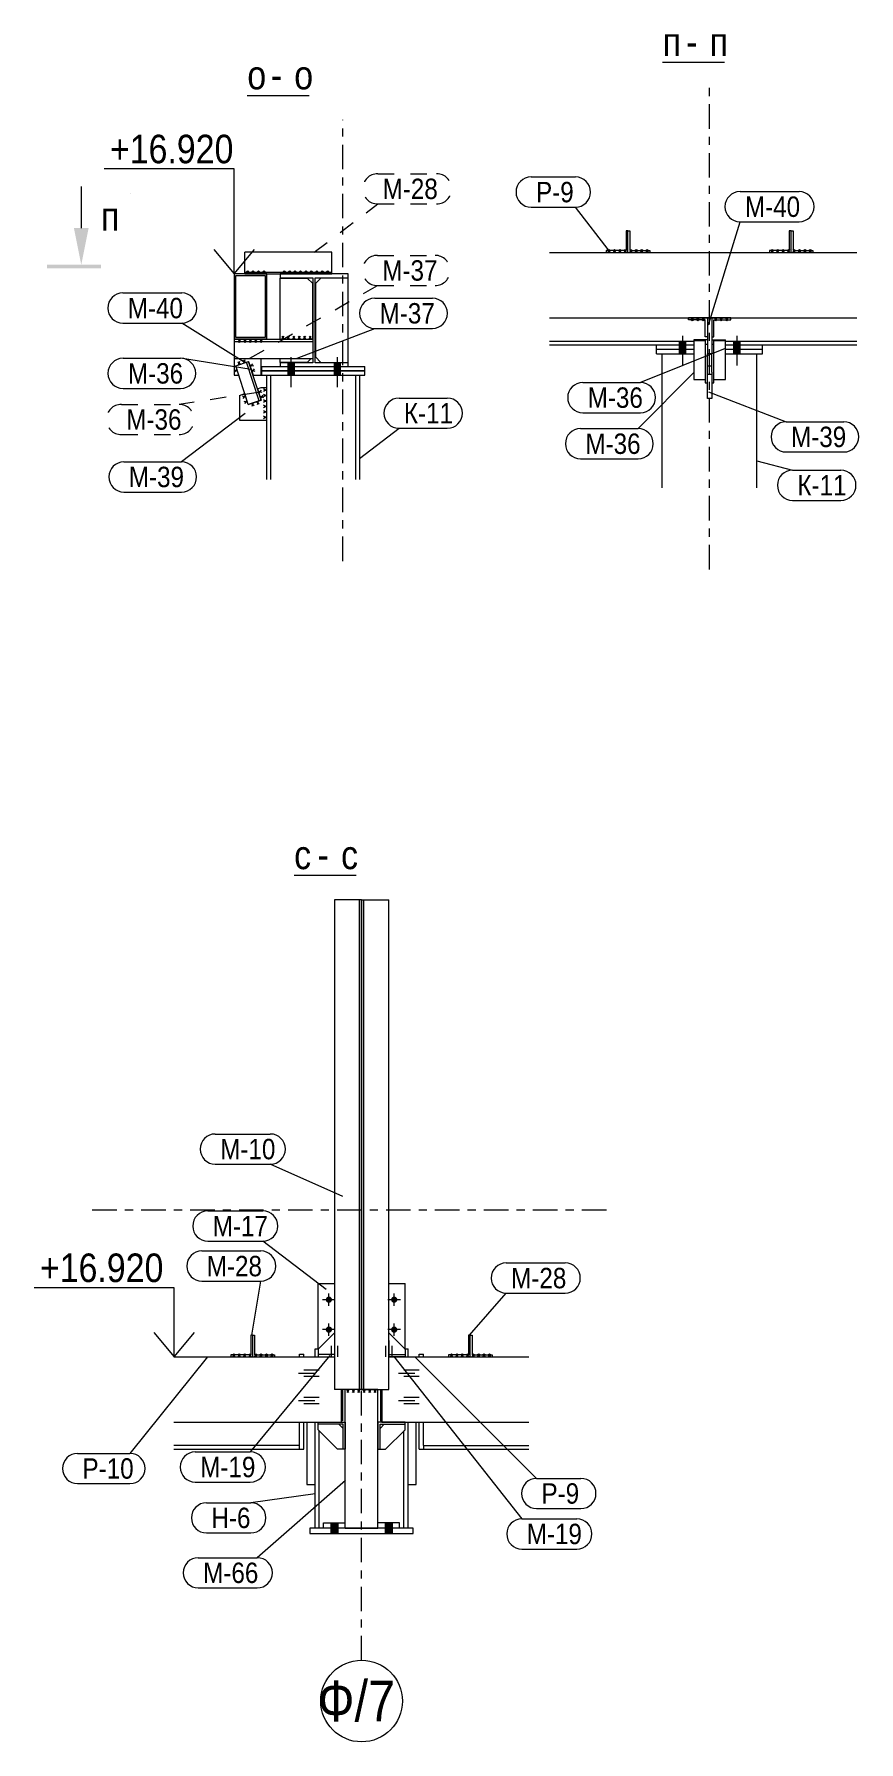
# Model space of a CAD drawing. Header units: millimetres. Extents: x -74 to 1115, y -586 to 256.
# Drawn here: x 739.9 to 840.9, y -207.6 to 1.6 of the extents above; entities that cross this region are included whole.
import ezdxf

# ---------------------------------------------------------------- set-up
doc = ezdxf.new("R2010")
doc.units = ezdxf.units.MM
for name, pattern in [('XKITLINE00', [0]), ('XKITLINE02', [4, 2, -2]), ('XKITLINE03', [6, 3, -1, 1, -1])]:
    doc.linetypes.add(name, pattern=pattern)
for name, color, linetype, lineweight in [('Bolt', 7, 'Continuous', 0), ('GraphicObject', 6, 'Continuous', 0), ('LevelText', 7, 'Continuous', 0), ('OtherObjectType', 1, 'Continuous', 0), ('Part', 2, 'Continuous', 0), ('PartMark', 3, 'Continuous', 0), ('S-GRID', 1, 'Continuous', 0), ('Section', 6, 'Continuous', 0), ('SymbolText', 4, 'Continuous', 0)]:
    doc.layers.add(name, color=color, linetype=linetype, lineweight=lineweight)
doc.styles.add('GOST type A', font='ARIAL.TTF')

msp = doc.modelspace()

# ---------------------------------------------------------------- hatches: boundary and pattern name
at = {"layer": 'Bolt'}
for points in [[(818.91, -36.44), (818.91, -35.97), (819.68, -35.97), (819.68, -36.44)], [(818.91, -36.97), (818.91, -36.44), (819.68, -36.44), (819.68, -36.97)], [(818.91, -37.51), (818.91, -36.97), (819.68, -36.97), (819.68, -37.51)], [(825.58, -36.44), (825.58, -35.97), (826.35, -35.97), (826.35, -36.44)], [(825.58, -36.97), (825.58, -36.44), (826.35, -36.44), (826.35, -36.97)], [(825.58, -37.51), (825.58, -36.97), (826.35, -36.97), (826.35, -37.51)], [(770.94, -39.08), (770.94, -38.61), (771.71, -38.61), (771.71, -39.08)], [(770.94, -39.08), (770.94, -38.61), (771.71, -38.61), (771.71, -39.08)], [(770.94, -39.61), (770.94, -39.08), (771.71, -39.08), (771.71, -39.61)], [(770.94, -39.61), (770.94, -39.08), (771.71, -39.08), (771.71, -39.61)], [(770.94, -40.14), (770.94, -39.61), (771.71, -39.61), (771.71, -40.14)], [(770.94, -40.14), (770.94, -39.61), (771.71, -39.61), (771.71, -40.14)], [(776.61, -39.08), (776.61, -38.61), (777.37, -38.61), (777.37, -39.08)], [(776.61, -39.08), (776.61, -38.61), (777.37, -38.61), (777.37, -39.08)], [(776.61, -39.61), (776.61, -39.08), (777.37, -39.08), (777.37, -39.61)], [(776.61, -39.61), (776.61, -39.08), (777.37, -39.08), (777.37, -39.61)], [(776.61, -40.14), (776.61, -39.61), (777.37, -39.61), (777.37, -40.14)], [(776.61, -40.14), (776.61, -39.61), (777.37, -39.61), (777.37, -40.14)], [(775.6, -153.39), (775.6, -153.37), (775.6, -153.35), (775.6, -153.33), (775.61, -153.31), (775.61, -153.3), (775.62, -153.28), (775.63, -153.26), (775.63, -153.24), (775.64, -153.23), (775.65, -153.21), (775.66, -153.19), (775.67, -153.18), (775.68, -153.16), (775.7, -153.15), (775.71, -153.14), (775.72, -153.12), (775.74, -153.11), (775.75, -153.1), (775.77, -153.09), (775.78, -153.08), (775.8, -153.07), (775.82, -153.06), (775.83, -153.05), (775.85, -153.05), (775.87, -153.04), (775.89, -153.03), (775.91, -153.03), (775.92, -153.03), (775.94, -153.02), (775.96, -153.02), (775.98, -153.02), (776, -153.02), (776.02, -153.02), (776.04, -153.03), (776.06, -153.03), (776.07, -153.03), (776.09, -153.04), (776.11, -153.05), (776.13, -153.05), (776.14, -153.06), (776.16, -153.07), (776.18, -153.08), (776.19, -153.09), (776.21, -153.1), (776.22, -153.11), (776.24, -153.12), (776.25, -153.14), (776.26, -153.15), (776.28, -153.16), (776.29, -153.18), (776.3, -153.19), (776.31, -153.21), (776.32, -153.23), (776.33, -153.24), (776.33, -153.26), (776.34, -153.28), (776.35, -153.3), (776.35, -153.31), (776.36, -153.33), (776.36, -153.35), (776.36, -153.37), (776.36, -153.39), (776.36, -153.41), (776.36, -153.43), (776.36, -153.44), (776.36, -153.46), (776.36, -153.48), (776.35, -153.5), (776.35, -153.52), (776.34, -153.54), (776.33, -153.55), (776.33, -153.57), (776.32, -153.59), (776.31, -153.6), (776.3, -153.62), (776.29, -153.63), (776.28, -153.65), (776.26, -153.66), (776.25, -153.68), (776.24, -153.69), (776.22, -153.7), (776.21, -153.71), (776.19, -153.73), (776.18, -153.74), (776.16, -153.74), (776.14, -153.75), (776.13, -153.76), (776.11, -153.77), (776.09, -153.77), (776.07, -153.78), (776.06, -153.78), (776.04, -153.79), (776.02, -153.79), (776, -153.79), (775.98, -153.79), (775.96, -153.79), (775.94, -153.79), (775.92, -153.79), (775.91, -153.78), (775.89, -153.78), (775.87, -153.77), (775.85, -153.77), (775.83, -153.76), (775.82, -153.75), (775.8, -153.74), (775.78, -153.74), (775.77, -153.73), (775.75, -153.71), (775.74, -153.7), (775.72, -153.69), (775.71, -153.68), (775.7, -153.66), (775.68, -153.65), (775.67, -153.63), (775.66, -153.62), (775.65, -153.6), (775.64, -153.59), (775.63, -153.57), (775.63, -153.55), (775.62, -153.54), (775.61, -153.52), (775.61, -153.5), (775.6, -153.48), (775.6, -153.46), (775.6, -153.44), (775.6, -153.43), (775.6, -153.41)], [(783.6, -153.39), (783.6, -153.37), (783.6, -153.35), (783.6, -153.33), (783.61, -153.31), (783.61, -153.3), (783.62, -153.28), (783.63, -153.26), (783.63, -153.24), (783.64, -153.23), (783.65, -153.21), (783.66, -153.19), (783.67, -153.18), (783.68, -153.16), (783.7, -153.15), (783.71, -153.14), (783.72, -153.12), (783.74, -153.11), (783.75, -153.1), (783.77, -153.09), (783.78, -153.08), (783.8, -153.07), (783.82, -153.06), (783.83, -153.05), (783.85, -153.05), (783.87, -153.04), (783.89, -153.03), (783.91, -153.03), (783.92, -153.03), (783.94, -153.02), (783.96, -153.02), (783.98, -153.02), (784, -153.02), (784.02, -153.02), (784.04, -153.03), (784.06, -153.03), (784.07, -153.03), (784.09, -153.04), (784.11, -153.05), (784.13, -153.05), (784.14, -153.06), (784.16, -153.07), (784.18, -153.08), (784.19, -153.09), (784.21, -153.1), (784.22, -153.11), (784.24, -153.12), (784.25, -153.14), (784.26, -153.15), (784.28, -153.16), (784.29, -153.18), (784.3, -153.19), (784.31, -153.21), (784.32, -153.23), (784.33, -153.24), (784.33, -153.26), (784.34, -153.28), (784.35, -153.3), (784.35, -153.31), (784.36, -153.33), (784.36, -153.35), (784.36, -153.37), (784.36, -153.39), (784.36, -153.41), (784.36, -153.43), (784.36, -153.44), (784.36, -153.46), (784.36, -153.48), (784.35, -153.5), (784.35, -153.52), (784.34, -153.54), (784.33, -153.55), (784.33, -153.57), (784.32, -153.59), (784.31, -153.6), (784.3, -153.62), (784.29, -153.63), (784.28, -153.65), (784.26, -153.66), (784.25, -153.68), (784.24, -153.69), (784.22, -153.7), (784.21, -153.71), (784.19, -153.73), (784.18, -153.74), (784.16, -153.74), (784.14, -153.75), (784.13, -153.76), (784.11, -153.77), (784.09, -153.77), (784.07, -153.78), (784.06, -153.78), (784.04, -153.79), (784.02, -153.79), (784, -153.79), (783.98, -153.79), (783.96, -153.79), (783.94, -153.79), (783.92, -153.79), (783.91, -153.78), (783.89, -153.78), (783.87, -153.77), (783.85, -153.77), (783.83, -153.76), (783.82, -153.75), (783.8, -153.74), (783.78, -153.74), (783.77, -153.73), (783.75, -153.71), (783.74, -153.7), (783.72, -153.69), (783.71, -153.68), (783.7, -153.66), (783.68, -153.65), (783.67, -153.63), (783.66, -153.62), (783.65, -153.6), (783.64, -153.59), (783.63, -153.57), (783.63, -153.55), (783.62, -153.54), (783.61, -153.52), (783.61, -153.5), (783.6, -153.48), (783.6, -153.46), (783.6, -153.44), (783.6, -153.43), (783.6, -153.41)], [(775.6, -157.05), (775.6, -157.04), (775.6, -157.02), (775.6, -157), (775.61, -156.98), (775.61, -156.96), (775.62, -156.94), (775.63, -156.93), (775.63, -156.91), (775.64, -156.89), (775.65, -156.88), (775.66, -156.86), (775.67, -156.84), (775.68, -156.83), (775.7, -156.82), (775.71, -156.8), (775.72, -156.79), (775.74, -156.78), (775.75, -156.77), (775.77, -156.75), (775.78, -156.74), (775.8, -156.73), (775.82, -156.73), (775.83, -156.72), (775.85, -156.71), (775.87, -156.71), (775.89, -156.7), (775.91, -156.7), (775.92, -156.69), (775.94, -156.69), (775.96, -156.69), (775.98, -156.69), (776, -156.69), (776.02, -156.69), (776.04, -156.69), (776.06, -156.7), (776.07, -156.7), (776.09, -156.71), (776.11, -156.71), (776.13, -156.72), (776.14, -156.73), (776.16, -156.73), (776.18, -156.74), (776.19, -156.75), (776.21, -156.77), (776.22, -156.78), (776.24, -156.79), (776.25, -156.8), (776.26, -156.82), (776.28, -156.83), (776.29, -156.84), (776.3, -156.86), (776.31, -156.88), (776.32, -156.89), (776.33, -156.91), (776.33, -156.93), (776.34, -156.94), (776.35, -156.96), (776.35, -156.98), (776.36, -157), (776.36, -157.02), (776.36, -157.04), (776.36, -157.05), (776.36, -157.07), (776.36, -157.09), (776.36, -157.11), (776.36, -157.13), (776.36, -157.15), (776.35, -157.17), (776.35, -157.18), (776.34, -157.2), (776.33, -157.22), (776.33, -157.24), (776.32, -157.25), (776.31, -157.27), (776.3, -157.29), (776.29, -157.3), (776.28, -157.32), (776.26, -157.33), (776.25, -157.34), (776.24, -157.36), (776.22, -157.37), (776.21, -157.38), (776.19, -157.39), (776.18, -157.4), (776.16, -157.41), (776.14, -157.42), (776.13, -157.43), (776.11, -157.43), (776.09, -157.44), (776.07, -157.44), (776.06, -157.45), (776.04, -157.45), (776.02, -157.45), (776, -157.46), (775.98, -157.46), (775.96, -157.46), (775.94, -157.45), (775.92, -157.45), (775.91, -157.45), (775.89, -157.44), (775.87, -157.44), (775.85, -157.43), (775.83, -157.43), (775.82, -157.42), (775.8, -157.41), (775.78, -157.4), (775.77, -157.39), (775.75, -157.38), (775.74, -157.37), (775.72, -157.36), (775.71, -157.34), (775.7, -157.33), (775.68, -157.32), (775.67, -157.3), (775.66, -157.29), (775.65, -157.27), (775.64, -157.25), (775.63, -157.24), (775.63, -157.22), (775.62, -157.2), (775.61, -157.18), (775.61, -157.17), (775.6, -157.15), (775.6, -157.13), (775.6, -157.11), (775.6, -157.09), (775.6, -157.07)], [(783.6, -157.05), (783.6, -157.04), (783.6, -157.02), (783.6, -157), (783.61, -156.98), (783.61, -156.96), (783.62, -156.94), (783.63, -156.93), (783.63, -156.91), (783.64, -156.89), (783.65, -156.88), (783.66, -156.86), (783.67, -156.84), (783.68, -156.83), (783.7, -156.82), (783.71, -156.8), (783.72, -156.79), (783.74, -156.78), (783.75, -156.77), (783.77, -156.75), (783.78, -156.74), (783.8, -156.73), (783.82, -156.73), (783.83, -156.72), (783.85, -156.71), (783.87, -156.71), (783.89, -156.7), (783.91, -156.7), (783.92, -156.69), (783.94, -156.69), (783.96, -156.69), (783.98, -156.69), (784, -156.69), (784.02, -156.69), (784.04, -156.69), (784.06, -156.7), (784.07, -156.7), (784.09, -156.71), (784.11, -156.71), (784.13, -156.72), (784.14, -156.73), (784.16, -156.73), (784.18, -156.74), (784.19, -156.75), (784.21, -156.77), (784.22, -156.78), (784.24, -156.79), (784.25, -156.8), (784.26, -156.82), (784.28, -156.83), (784.29, -156.84), (784.3, -156.86), (784.31, -156.88), (784.32, -156.89), (784.33, -156.91), (784.33, -156.93), (784.34, -156.94), (784.35, -156.96), (784.35, -156.98), (784.36, -157), (784.36, -157.02), (784.36, -157.04), (784.36, -157.05), (784.36, -157.07), (784.36, -157.09), (784.36, -157.11), (784.36, -157.13), (784.36, -157.15), (784.35, -157.17), (784.35, -157.18), (784.34, -157.2), (784.33, -157.22), (784.33, -157.24), (784.32, -157.25), (784.31, -157.27), (784.3, -157.29), (784.29, -157.3), (784.28, -157.32), (784.26, -157.33), (784.25, -157.34), (784.24, -157.36), (784.22, -157.37), (784.21, -157.38), (784.19, -157.39), (784.18, -157.4), (784.16, -157.41), (784.14, -157.42), (784.13, -157.43), (784.11, -157.43), (784.09, -157.44), (784.07, -157.44), (784.06, -157.45), (784.04, -157.45), (784.02, -157.45), (784, -157.46), (783.98, -157.46), (783.96, -157.46), (783.94, -157.45), (783.92, -157.45), (783.91, -157.45), (783.89, -157.44), (783.87, -157.44), (783.85, -157.43), (783.83, -157.43), (783.82, -157.42), (783.8, -157.41), (783.78, -157.4), (783.77, -157.39), (783.75, -157.38), (783.74, -157.37), (783.72, -157.36), (783.71, -157.34), (783.7, -157.33), (783.68, -157.32), (783.67, -157.3), (783.66, -157.29), (783.65, -157.27), (783.64, -157.25), (783.63, -157.24), (783.63, -157.22), (783.62, -157.2), (783.61, -157.18), (783.61, -157.17), (783.6, -157.15), (783.6, -157.13), (783.6, -157.11), (783.6, -157.09), (783.6, -157.07)], [(777.08, -180.74), (777.08, -181.41), (776.21, -181.41), (776.21, -180.74)], [(777.08, -180.74), (777.08, -181.41), (776.21, -181.41), (776.21, -180.74)], [(777.08, -181.41), (777.08, -182.07), (776.21, -182.07), (776.21, -181.41)], [(777.08, -181.41), (777.08, -182.07), (776.21, -182.07), (776.21, -181.41)], [(783.75, -180.74), (783.75, -181.41), (782.88, -181.41), (782.88, -180.74)], [(783.75, -180.74), (783.75, -181.41), (782.88, -181.41), (782.88, -180.74)], [(783.75, -181.41), (783.75, -182.07), (782.88, -182.07), (782.88, -181.41)], [(783.75, -181.41), (783.75, -182.07), (782.88, -182.07), (782.88, -181.41)]]:
    msp.add_hatch(color=256, dxfattribs=at).paths.add_polyline_path(points, flags=17)
at = {"layer": 'Section'}
for points in [[(745.63, -26.62), (744.73, -22.12), (746.53, -22.12)], [(748.03, -27.04), (741.43, -27.04), (741.43, -26.62), (748.03, -26.62)]]:
    msp.add_hatch(color=256, dxfattribs=at).paths.add_polyline_path(points, flags=17)

# ---------------------------------------------------------------- linework, layer by layer
at = {"layer": 'Bolt', "linetype": 'XKITLINE00', "lineweight": 0}
for p, q in [((819.3, -35.31), (819.3, -38.97)), ((825.96, -35.31), (825.96, -38.97)), ((818.91, -35.97), (818.91, -36.44)), ((818.91, -36.44), (818.91, -36.97)), ((818.91, -36.97), (818.91, -37.51)), ((819.68, -35.97), (819.68, -36.44)), ((819.68, -36.44), (819.68, -36.97)), ((819.68, -36.97), (819.68, -37.51)), ((825.58, -35.97), (825.58, -36.44)), ((825.58, -36.44), (825.58, -36.97)), ((825.58, -36.97), (825.58, -37.51)), ((826.35, -35.97), (826.35, -36.44)), ((826.35, -36.44), (826.35, -36.97)), ((826.35, -36.97), (826.35, -37.51)), ((770.94, -38.61), (770.94, -39.08)), ((770.94, -38.61), (770.94, -39.08)), ((770.94, -39.08), (770.94, -39.61)), ((770.94, -39.08), (770.94, -39.61)), ((770.94, -39.61), (770.94, -40.14)), ((770.94, -39.61), (770.94, -40.14)), ((771.32, -37.94), (771.32, -41.61)), ((771.32, -37.94), (771.32, -41.61)), ((771.71, -38.61), (771.71, -39.08)), ((771.71, -38.61), (771.71, -39.08)), ((771.71, -39.08), (771.71, -39.61)), ((771.71, -39.08), (771.71, -39.61)), ((771.71, -39.61), (771.71, -40.14)), ((771.71, -39.61), (771.71, -40.14)), ((776.61, -38.61), (776.61, -39.08)), ((776.61, -38.61), (776.61, -39.08)), ((776.61, -39.08), (776.61, -39.61)), ((776.61, -39.08), (776.61, -39.61)), ((776.61, -39.61), (776.61, -40.14)), ((776.61, -39.61), (776.61, -40.14)), ((776.99, -37.94), (776.99, -41.61)), ((776.99, -37.94), (776.99, -41.61)), ((777.37, -38.61), (777.37, -39.08)), ((777.37, -38.61), (777.37, -39.08)), ((777.37, -39.08), (777.37, -39.61)), ((777.37, -39.08), (777.37, -39.61)), ((777.37, -39.61), (777.37, -40.14)), ((777.37, -39.61), (777.37, -40.14)), ((775.98, -154.17), (775.98, -152.64)), ((783.98, -154.17), (783.98, -152.64)), ((776.75, -153.41), (775.21, -153.41)), ((784.75, -153.41), (783.21, -153.41)), ((775.98, -157.84), (775.98, -156.31)), ((783.98, -157.84), (783.98, -156.31)), ((776.75, -157.07), (775.21, -157.07)), ((784.75, -157.07), (783.21, -157.07)), ((776.21, -180.74), (776.21, -181.41)), ((776.21, -180.74), (776.21, -181.41)), ((776.21, -181.41), (776.21, -182.07)), ((776.21, -181.41), (776.21, -182.07)), ((776.65, -180.74), (776.65, -182.07)), ((776.65, -180.74), (776.65, -182.07)), ((777.08, -180.74), (777.08, -181.41)), ((777.08, -180.74), (777.08, -181.41)), ((777.08, -181.41), (777.08, -182.07)), ((777.08, -181.41), (777.08, -182.07)), ((782.88, -180.74), (782.88, -181.41)), ((782.88, -180.74), (782.88, -181.41)), ((782.88, -181.41), (782.88, -182.07)), ((782.88, -181.41), (782.88, -182.07)), ((783.31, -180.74), (783.31, -182.07)), ((783.31, -180.74), (783.31, -182.07)), ((783.75, -180.74), (783.75, -181.41)), ((783.75, -180.74), (783.75, -181.41)), ((783.75, -181.41), (783.75, -182.07)), ((783.75, -181.41), (783.75, -182.07))]:
    msp.add_line(p, q, dxfattribs=at)
at = {"layer": 'Bolt', "linetype": 'XKITLINE02', "lineweight": 0}
for p, q in [((819.3, -35.31), (819.3, -38.97)), ((825.96, -35.31), (825.96, -38.97)), ((818.91, -35.97), (818.91, -36.44)), ((818.91, -36.44), (818.91, -36.97)), ((818.91, -36.97), (818.91, -37.51)), ((819.68, -35.97), (819.68, -36.44)), ((819.68, -36.44), (819.68, -36.97)), ((819.68, -36.97), (819.68, -37.51)), ((825.58, -35.97), (825.58, -36.44)), ((825.58, -36.44), (825.58, -36.97)), ((825.58, -36.97), (825.58, -37.51)), ((826.35, -35.97), (826.35, -36.44)), ((826.35, -36.44), (826.35, -36.97)), ((826.35, -36.97), (826.35, -37.51)), ((776.65, -158.41), (776.65, -161.57)), ((783.31, -158.41), (783.31, -161.57)), ((776.26, -159.07), (776.26, -159.41)), ((776.26, -159.41), (776.26, -160.41)), ((776.26, -159.41), (776.26, -160.41)), ((776.26, -159.41), (776.26, -160.41)), ((776.65, -159.41), (776.65, -160.41)), ((776.65, -159.41), (776.65, -160.41)), ((777.03, -159.07), (777.03, -159.41)), ((777.03, -159.41), (777.03, -160.41)), ((777.03, -159.41), (777.03, -160.41)), ((777.03, -159.41), (777.03, -160.41)), ((782.93, -159.07), (782.93, -159.41)), ((782.93, -159.41), (782.93, -160.41)), ((782.93, -159.41), (782.93, -160.41)), ((782.93, -159.41), (782.93, -160.41)), ((783.31, -159.41), (783.31, -160.41)), ((783.31, -159.41), (783.31, -160.41)), ((783.7, -159.07), (783.7, -159.41)), ((783.7, -159.41), (783.7, -160.41)), ((783.7, -159.41), (783.7, -160.41)), ((783.7, -159.41), (783.7, -160.41)), ((772.25, -162.41), (776.25, -162.41)), ((772.25, -162.41), (776.25, -162.41)), ((772.91, -162.02), (773.91, -162.02)), ((772.91, -162.02), (773.91, -162.02)), ((772.91, -162.79), (773.91, -162.79)), ((772.91, -162.79), (773.91, -162.79)), ((773.91, -162.02), (774.25, -162.02)), ((773.91, -162.02), (774.25, -162.02)), ((773.91, -162.79), (774.25, -162.79)), ((773.91, -162.79), (774.25, -162.79)), ((774.28, -162.02), (774.78, -162.02)), ((774.28, -162.02), (774.78, -162.02)), ((774.28, -162.79), (774.78, -162.79)), ((774.28, -162.79), (774.78, -162.79)), ((784.51, -162.41), (788.51, -162.41)), ((784.51, -162.41), (788.51, -162.41)), ((785.18, -162.02), (785.68, -162.02)), ((785.18, -162.02), (785.68, -162.02)), ((785.18, -162.79), (785.68, -162.79)), ((785.18, -162.79), (785.68, -162.79)), ((785.71, -162.02), (786.05, -162.02)), ((785.71, -162.02), (786.05, -162.02)), ((785.71, -162.79), (786.05, -162.79)), ((785.71, -162.79), (786.05, -162.79)), ((786.05, -162.02), (787.05, -162.02)), ((786.05, -162.02), (787.05, -162.02)), ((786.05, -162.79), (787.05, -162.79)), ((786.05, -162.79), (787.05, -162.79)), ((772.25, -165.74), (776.25, -165.74)), ((772.25, -165.74), (776.25, -165.74)), ((772.91, -165.36), (773.91, -165.36)), ((772.91, -165.36), (773.91, -165.36)), ((772.91, -166.12), (773.91, -166.12)), ((772.91, -166.12), (773.91, -166.12)), ((773.91, -165.36), (774.25, -165.36)), ((773.91, -165.36), (774.25, -165.36)), ((773.91, -166.12), (774.25, -166.12)), ((773.91, -166.12), (774.25, -166.12)), ((774.28, -165.36), (774.78, -165.36)), ((774.28, -165.36), (774.78, -165.36)), ((774.28, -166.12), (774.78, -166.12)), ((774.28, -166.12), (774.78, -166.12)), ((784.51, -165.74), (788.51, -165.74)), ((784.51, -165.74), (788.51, -165.74)), ((785.18, -165.36), (785.68, -165.36)), ((785.18, -165.36), (785.68, -165.36)), ((785.18, -166.12), (785.68, -166.12)), ((785.18, -166.12), (785.68, -166.12)), ((785.71, -165.36), (786.05, -165.36)), ((785.71, -165.36), (786.05, -165.36)), ((785.71, -166.12), (786.05, -166.12)), ((785.71, -166.12), (786.05, -166.12)), ((786.05, -165.36), (787.05, -165.36)), ((786.05, -165.36), (787.05, -165.36)), ((786.05, -166.12), (787.05, -166.12)), ((786.05, -166.12), (787.05, -166.12))]:
    msp.add_line(p, q, dxfattribs=at)
at = {"layer": 'GraphicObject', "linetype": 'XKITLINE00', "lineweight": 0}
for p, q in [((809.96, -25.11), (815.3, -25.11)), ((829.96, -25.11), (835.3, -25.11)), ((765.66, -27.74), (768.36, -27.74)), ((769.99, -27.74), (776.32, -27.74)), ((822.36, -33.11), (820.03, -33.11)), ((825.23, -33.11), (822.9, -33.11)), ((768.36, -35.74), (764.36, -35.74)), ((769.99, -35.74), (774.01, -35.74)), ((764.56, -38.98), (766.14, -38.46)), ((764.94, -40.14), (764.56, -38.98)), ((766.14, -38.46), (766.69, -40.14)), ((767.23, -41.81), (767.69, -43.22)), ((768.36, -45.64), (768.36, -41.64)), ((766.1, -43.73), (765.67, -42.4)), ((767.69, -43.22), (766.1, -43.73)), ((763.98, -160.41), (769.31, -160.41)), ((790.65, -160.41), (795.98, -160.41)), ((781.98, -164.41), (777.98, -164.41))]:
    msp.add_line(p, q, dxfattribs=at)
at = {"layer": 'LevelText', "linetype": 'XKITLINE00', "lineweight": 0}
for p, q in [((761.69, -14.88), (748.44, -14.88)), ((764.36, -14.88), (761.69, -14.88)), ((764.36, -27.74), (764.36, -14.88)), ((761.86, -24.74), (764.36, -27.74)), ((764.36, -27.74), (766.86, -24.74)), ((753.11, -151.95), (739.86, -151.95)), ((757.02, -151.95), (753.11, -151.95)), ((757.02, -160.41), (757.02, -151.95)), ((754.52, -157.41), (757.02, -160.41)), ((757.02, -160.41), (759.52, -157.41))]:
    msp.add_line(p, q, dxfattribs=at)
at = {"layer": 'OtherObjectType', "linetype": 'XKITLINE00', "lineweight": 0}
for p, q in [((816.88, -1.8), (824.46, -1.8)), ((765.98, -5.87), (773.56, -5.87)), ((771.72, -101.41), (779.3, -101.41))]:
    msp.add_line(p, q, dxfattribs=at)
at = {"layer": 'Part', "linetype": 'XKITLINE00', "lineweight": 0}
for p, q in [((812.63, -22.44), (812.4, -22.44)), ((812.4, -22.44), (812.4, -24.87)), ((812.63, -25.11), (812.63, -22.44)), ((812.63, -22.44), (812.86, -22.44)), ((812.63, -25.11), (812.63, -22.44)), ((812.86, -22.44), (812.86, -24.87)), ((832.63, -22.44), (832.4, -22.44)), ((832.4, -22.44), (832.4, -24.87)), ((832.63, -25.11), (832.63, -22.44)), ((832.63, -22.44), (832.86, -22.44)), ((832.63, -25.11), (832.63, -22.44)), ((832.86, -22.44), (832.86, -24.87)), ((776.32, -25.08), (765.66, -25.08)), ((765.66, -27.74), (765.66, -25.08)), ((776.32, -27.74), (776.32, -25.08)), ((803.02, -25.11), (840.69, -25.11)), ((812.4, -24.87), (809.96, -24.87)), ((809.96, -24.87), (809.96, -25.11)), ((812.86, -24.87), (815.3, -24.87)), ((815.3, -24.87), (815.3, -25.11)), ((832.4, -24.87), (829.96, -24.87)), ((829.96, -24.87), (829.96, -25.11)), ((832.86, -24.87), (835.3, -24.87)), ((835.3, -24.87), (835.3, -25.11)), ((768.36, -27.74), (764.36, -27.74)), ((764.36, -27.74), (764.36, -35.74)), ((764.56, -27.94), (768.16, -27.94)), ((764.56, -35.54), (764.56, -27.94)), ((765.66, -27.51), (776.32, -27.51)), ((768.16, -27.94), (768.16, -35.54)), ((768.36, -35.74), (768.36, -27.74)), ((768.36, -27.74), (769.99, -27.74)), ((778.32, -27.74), (769.99, -27.74)), ((769.99, -27.74), (769.99, -28.21)), ((769.99, -28.21), (774.01, -28.21)), ((769.99, -35.74), (769.99, -28.24)), ((769.99, -28.24), (773.32, -28.24)), ((773.32, -28.24), (773.99, -28.91)), ((773.99, -35.74), (773.99, -28.91)), ((774.01, -28.21), (774.01, -38.61)), ((774.31, -38.61), (774.31, -28.21)), ((774.31, -28.21), (778.32, -28.21)), ((774.99, -28.24), (774.32, -28.91)), ((774.32, -28.91), (774.32, -37.91)), ((778.32, -28.24), (774.99, -28.24)), ((778.32, -28.21), (778.32, -27.74)), ((778.32, -38.58), (778.32, -28.24)), ((803.02, -33.11), (840.69, -33.11)), ((820.03, -33.37), (820.03, -33.11)), ((820.03, -33.11), (822.36, -33.11)), ((822.1, -33.37), (820.03, -33.37)), ((822.1, -35.44), (822.1, -33.37)), ((822.9, -33.11), (822.36, -33.11)), ((822.36, -33.11), (822.36, -37.51)), ((822.36, -33.11), (822.36, -35.44)), ((822.9, -33.11), (822.9, -35.44)), ((825.23, -33.11), (822.9, -33.11)), ((822.9, -33.11), (822.9, -37.51)), ((823.16, -35.44), (823.16, -33.37)), ((823.16, -33.37), (825.23, -33.37)), ((825.23, -33.37), (825.23, -33.11)), ((768.16, -35.54), (764.56, -35.54)), ((822.36, -35.44), (822.1, -35.44)), ((822.9, -35.44), (823.16, -35.44)), ((764.36, -35.74), (768.36, -35.74)), ((764.36, -35.74), (764.36, -38.08)), ((764.36, -36.01), (774.01, -36.01)), ((768.36, -35.74), (774.01, -35.74)), ((803.02, -35.97), (820.7, -35.97)), ((803.02, -36.44), (816.13, -36.44)), ((816.13, -36.97), (816.13, -36.44)), ((816.13, -36.44), (820.7, -36.44)), ((816.13, -36.97), (820.7, -36.97)), ((816.13, -37.51), (816.13, -36.97)), ((816.13, -36.97), (820.7, -36.97)), ((816.13, -37.51), (820.7, -37.51)), ((816.83, -53.94), (816.83, -37.51)), ((822.36, -35.82), (820.7, -35.82)), ((820.7, -35.82), (820.7, -40.66)), ((820.7, -35.91), (822.1, -35.91)), ((822.1, -35.91), (822.1, -41.09)), ((822.1, -36.34), (822.36, -36.34)), ((822.36, -39.76), (822.36, -37.51)), ((822.9, -37.51), (822.36, -37.51)), ((822.9, -35.82), (824.56, -35.82)), ((822.9, -36.34), (823.16, -36.34)), ((822.9, -39.76), (822.9, -37.51)), ((823.16, -41.09), (823.16, -35.91)), ((823.16, -35.91), (824.56, -35.91)), ((824.56, -40.66), (824.56, -35.82)), ((824.56, -35.97), (840.69, -35.97)), ((824.56, -36.44), (829.13, -36.44)), ((824.56, -36.97), (829.13, -36.97)), ((824.56, -36.97), (829.13, -36.97)), ((824.56, -37.51), (829.13, -37.51)), ((828.43, -53.94), (828.43, -37.51)), ((829.13, -36.44), (840.69, -36.44)), ((829.13, -36.97), (829.13, -36.44)), ((829.13, -37.51), (829.13, -36.97)), ((764.36, -38.08), (774.01, -38.08)), ((764.36, -38.08), (764.36, -40.14)), ((764.56, -38.98), (766.14, -38.46)), ((766.1, -43.73), (764.56, -38.98)), ((767.44, -43.3), (765.89, -38.54)), ((767.69, -43.22), (766.14, -38.46)), ((767.69, -40.14), (767.69, -38.08)), ((767.72, -39.08), (767.72, -39.61)), ((767.72, -39.08), (769.99, -39.08)), ((767.72, -39.61), (780.39, -39.61)), ((767.72, -39.61), (767.72, -40.14)), ((780.39, -39.61), (767.72, -39.61)), ((769.99, -38.58), (769.99, -38.08)), ((773.32, -38.58), (769.99, -38.58)), ((774.01, -38.61), (769.99, -38.61)), ((769.99, -38.61), (769.99, -39.08)), ((769.99, -39.08), (778.32, -39.08)), ((773.82, -38.08), (773.32, -38.58)), ((778.32, -38.61), (774.31, -38.61)), ((774.32, -37.91), (774.99, -38.58)), ((774.99, -38.58), (778.32, -38.58)), ((778.32, -39.08), (778.32, -38.61)), ((778.32, -39.08), (780.39, -39.08)), ((780.39, -39.61), (780.39, -39.08)), ((780.39, -40.14), (780.39, -39.61)), ((822.36, -39.01), (822.9, -39.01)), ((764.36, -40.14), (764.94, -40.14)), ((766.69, -40.14), (767.69, -40.14)), ((767.23, -41.81), (767.69, -41.64)), ((767.69, -41.64), (768.36, -41.64)), ((767.72, -40.14), (780.39, -40.14)), ((768.36, -52.91), (768.36, -40.14)), ((768.86, -52.91), (768.86, -40.14)), ((779.26, -52.91), (779.26, -40.14)), ((779.76, -52.91), (779.76, -40.14)), ((820.7, -40.66), (822.1, -40.66)), ((822.1, -41.09), (822.36, -41.09)), ((822.36, -43.01), (822.36, -39.76)), ((822.36, -40.01), (822.9, -40.01)), ((822.9, -39.76), (822.9, -43.01)), ((822.9, -41.09), (823.16, -41.09)), ((823.16, -40.66), (824.56, -40.66)), ((765.02, -42.64), (765.67, -42.4)), ((765.02, -42.64), (765.02, -45.64)), ((766.1, -43.73), (767.69, -43.22)), ((822.9, -43.01), (822.36, -43.01)), ((765.02, -45.64), (768.36, -45.64)), ((779.98, -104.41), (776.65, -104.41)), ((776.65, -104.41), (776.65, -164.41)), ((779.71, -164.41), (779.71, -104.41)), ((779.98, -164.41), (779.98, -104.41)), ((779.98, -104.41), (783.31, -104.41)), ((779.98, -104.41), (779.98, -164.41)), ((780.25, -164.41), (780.25, -104.41)), ((783.31, -164.41), (783.31, -104.41)), ((774.65, -159.41), (774.65, -151.41)), ((774.65, -151.41), (776.65, -151.41)), ((783.31, -151.41), (785.31, -151.41)), ((785.31, -159.41), (785.31, -151.41)), ((766.65, -157.74), (766.41, -157.74)), ((766.41, -157.74), (766.41, -160.17)), ((766.65, -160.41), (766.65, -157.74)), ((766.65, -157.74), (766.88, -157.74)), ((766.65, -160.41), (766.65, -157.74)), ((766.88, -157.74), (766.88, -160.17)), ((776.65, -157.47), (774.65, -159.47)), ((783.31, -157.47), (785.31, -159.47)), ((793.31, -157.74), (793.08, -157.74)), ((793.08, -157.74), (793.08, -160.17)), ((793.31, -160.41), (793.31, -157.74)), ((793.31, -157.74), (793.55, -157.74)), ((793.31, -160.41), (793.31, -157.74)), ((793.55, -157.74), (793.55, -160.17)), ((756.98, -160.41), (776.65, -160.41)), ((766.41, -160.17), (763.98, -160.17)), ((763.98, -160.17), (763.98, -160.41)), ((766.88, -160.17), (769.31, -160.17)), ((769.31, -160.17), (769.31, -160.41)), ((772.38, -160.07), (772.91, -160.07)), ((772.38, -160.41), (772.38, -160.07)), ((772.91, -160.41), (772.91, -160.07)), ((774.28, -159.41), (774.71, -159.41)), ((774.28, -160.41), (774.28, -159.41)), ((774.65, -159.47), (774.65, -160.14)), ((776.65, -160.14), (774.65, -160.14)), ((774.65, -160.14), (774.65, -160.41)), ((774.65, -160.41), (776.65, -160.41)), ((783.31, -160.14), (785.31, -160.14)), ((783.31, -160.41), (800.46, -160.41)), ((785.31, -160.41), (783.31, -160.41)), ((785.25, -159.41), (785.68, -159.41)), ((785.31, -159.47), (785.31, -160.14)), ((785.31, -160.14), (785.31, -160.41)), ((785.68, -160.41), (785.68, -159.41)), ((787.05, -160.41), (787.05, -160.07)), ((787.05, -160.07), (787.58, -160.07)), ((787.58, -160.41), (787.58, -160.07)), ((793.08, -160.17), (790.65, -160.17)), ((790.65, -160.17), (790.65, -160.41)), ((793.55, -160.17), (795.98, -160.17)), ((795.98, -160.17), (795.98, -160.41)), ((779.98, -164.41), (776.65, -164.41)), ((777.51, -168.41), (777.51, -164.41)), ((777.65, -164.41), (777.65, -168.24)), ((777.98, -181.41), (777.98, -164.41)), ((779.98, -164.41), (783.31, -164.41)), ((781.98, -181.41), (781.98, -164.41)), ((782.31, -164.41), (782.31, -168.24)), ((782.45, -164.41), (782.45, -168.41)), ((756.98, -168.41), (777.51, -168.41)), ((772.38, -171.27), (772.38, -168.41)), ((772.91, -171.74), (772.91, -168.41)), ((773.28, -168.41), (773.28, -176.07)), ((774.28, -181.41), (774.28, -168.41)), ((774.65, -168.67), (774.65, -168.41)), ((774.65, -168.41), (777.98, -168.41)), ((774.65, -169.34), (774.65, -168.67)), ((777.71, -168.67), (774.65, -168.67)), ((777.05, -171.74), (774.65, -169.34)), ((777.71, -169.17), (777.21, -168.67)), ((777.65, -168.24), (777.51, -168.24)), ((777.71, -171.74), (777.71, -168.67)), ((777.98, -168.41), (777.98, -171.74)), ((781.98, -168.41), (781.98, -171.74)), ((785.31, -168.41), (781.98, -168.41)), ((782.25, -169.17), (782.75, -168.67)), ((782.25, -171.74), (782.25, -168.67)), ((782.25, -168.67), (785.31, -168.67)), ((782.31, -168.24), (782.45, -168.24)), ((782.45, -168.41), (800.46, -168.41)), ((782.91, -171.74), (785.31, -169.34)), ((785.31, -168.67), (785.31, -168.41)), ((785.31, -169.34), (785.31, -168.67)), ((785.68, -181.41), (785.68, -168.41)), ((786.68, -176.07), (786.68, -168.41)), ((787.05, -171.74), (787.05, -168.41)), ((787.58, -171.27), (787.58, -168.41)), ((772.38, -171.27), (756.98, -171.27)), ((772.38, -171.74), (772.38, -171.27)), ((774.78, -181.41), (774.78, -169.47)), ((785.18, -181.41), (785.18, -169.47)), ((787.58, -171.27), (787.58, -171.74)), ((787.58, -171.27), (800.46, -171.27)), ((756.98, -171.74), (772.38, -171.74)), ((772.38, -171.74), (772.91, -171.74)), ((777.71, -171.74), (777.05, -171.74)), ((777.98, -171.74), (777.71, -171.74)), ((781.98, -171.74), (782.25, -171.74)), ((782.25, -171.74), (782.91, -171.74)), ((787.05, -171.74), (787.58, -171.74)), ((787.58, -171.74), (800.46, -171.74)), ((773.28, -176.07), (774.28, -176.07)), ((785.68, -176.07), (786.68, -176.07)), ((773.65, -181.41), (773.65, -182.07)), ((786.31, -181.41), (773.65, -181.41)), ((775.31, -181.41), (775.31, -180.74)), ((775.31, -180.74), (777.98, -180.74)), ((777.98, -181.41), (781.98, -181.41)), ((784.65, -180.74), (781.98, -180.74)), ((784.65, -181.41), (784.65, -180.74)), ((786.31, -182.07), (786.31, -181.41)), ((773.65, -182.07), (786.31, -182.07))]:
    msp.add_line(p, q, dxfattribs=at)
at = {"layer": 'PartMark', "linetype": 'XKITLINE02', "lineweight": 0}
for p, q in [((781.96, -15.46), (789.18, -15.46)), ((774.18, -25.09), (781.96, -19.16)), ((781.96, -19.16), (789.18, -19.16)), ((781.92, -25.46), (788.99, -25.46)), ((766.3, -38.06), (781.92, -29.16)), ((781.92, -29.16), (788.99, -29.16)), ((750.55, -43.72), (757.62, -43.72)), ((767.36, -42.26), (757.62, -43.72)), ((750.55, -47.42), (757.62, -47.42))]:
    msp.add_line(p, q, dxfattribs=at)
at = {"layer": 'PartMark', "linetype": 'XKITLINE00', "lineweight": 0}
for p, q in [((800.76, -15.86), (806.19, -15.86)), ((826.36, -17.65), (833.59, -17.65)), ((800.76, -19.56), (806.19, -19.56)), ((810.47, -25.12), (806.19, -19.56)), ((822.48, -33.99), (826.36, -21.35)), ((826.36, -21.35), (833.59, -21.35)), ((750.73, -30.07), (757.95, -30.07)), ((781.59, -30.71), (788.66, -30.71)), ((750.73, -33.77), (757.95, -33.77)), ((765.58, -38.53), (757.95, -33.77)), ((772.07, -38.06), (781.59, -34.41)), ((781.59, -34.41), (788.66, -34.41)), ((824.55, -36.89), (814.16, -41.04)), ((750.75, -38.07), (757.81, -38.07)), ((766.44, -39.43), (757.81, -38.07)), ((750.75, -41.77), (757.81, -41.77)), ((807.09, -41.04), (814.16, -41.04)), ((820.71, -39.82), (813.88, -46.69)), ((784.57, -42.95), (790.49, -42.95)), ((822.48, -42.2), (832.01, -45.85)), ((765.7, -44.83), (757.92, -50.76)), ((807.09, -44.74), (814.16, -44.74)), ((832.01, -45.85), (839.07, -45.85)), ((779.74, -50.34), (784.57, -46.65)), ((784.57, -46.65), (790.49, -46.65)), ((806.81, -46.69), (813.88, -46.69)), ((832.01, -49.55), (839.07, -49.55)), ((750.86, -50.76), (757.92, -50.76)), ((806.81, -50.39), (813.88, -50.39)), ((828.41, -50.64), (832.79, -51.78)), ((832.79, -51.78), (838.72, -51.78)), ((750.86, -54.46), (757.92, -54.46)), ((832.79, -55.48), (838.72, -55.48)), ((762.06, -133.11), (768.8, -133.11)), ((762.06, -136.81), (768.8, -136.81)), ((777.7, -140.75), (768.8, -136.81)), ((761.14, -142.54), (767.88, -142.54)), ((761.14, -146.24), (767.88, -146.24)), ((775.66, -152.17), (767.88, -146.24)), ((760.41, -147.44), (767.63, -147.44)), ((797.71, -148.91), (804.94, -148.91)), ((760.41, -151.14), (767.63, -151.14)), ((766.52, -157.76), (767.63, -151.14)), ((793.19, -157.76), (797.71, -152.61)), ((797.71, -152.61), (804.94, -152.61)), ((761.1, -160.42), (751.6, -172.24)), ((776.11, -160.26), (766.35, -172.06)), ((783.93, -160.37), (799.62, -180.26)), ((786.49, -160.42), (801.43, -175.3)), ((745.18, -172.24), (751.6, -172.24)), ((759.61, -172.06), (766.35, -172.06)), ((778, -175.56), (767.2, -185.02)), ((801.43, -175.3), (806.86, -175.3)), ((745.18, -175.94), (751.6, -175.94)), ((759.61, -175.76), (766.35, -175.76)), ((774.3, -177.2), (766.41, -178.29)), ((760.98, -178.29), (766.41, -178.29)), ((801.43, -179), (806.86, -179)), ((760.98, -181.99), (766.41, -181.99)), ((799.62, -180.26), (806.36, -180.26)), ((799.62, -183.96), (806.36, -183.96)), ((759.97, -185.02), (767.2, -185.02)), ((759.97, -188.72), (767.2, -188.72))]:
    msp.add_line(p, q, dxfattribs=at)
at = {"layer": 'PartMark', "linetype": 'XKITLINE02', "lineweight": 0}
for centre, start, end in [((781.96, -17.31), 90, 270), ((789.18, -17.31), 270, 90), ((781.92, -27.31), 90, 270), ((788.99, -27.31), 270, 90), ((750.55, -45.57), 90, 270), ((757.62, -45.57), 270, 90)]:
    msp.add_arc(centre, 1.85, start, end, dxfattribs=at)
at = {"layer": 'PartMark', "linetype": 'XKITLINE00', "lineweight": 0}
for centre, start, end in [((800.76, -17.71), 90, 270), ((806.19, -17.71), 270, 90), ((826.36, -19.5), 90, 270), ((833.59, -19.5), 270, 90), ((750.73, -31.92), 90, 270), ((757.95, -31.92), 270, 90), ((781.59, -32.56), 90, 270), ((788.66, -32.56), 270, 90), ((750.75, -39.92), 90, 270), ((757.81, -39.92), 270, 90), ((807.09, -42.89), 90, 270), ((814.16, -42.89), 270, 90), ((784.57, -44.8), 90, 270), ((790.49, -44.8), 270, 90), ((832.01, -47.7), 90, 270), ((839.07, -47.7), 270, 90), ((806.81, -48.54), 90, 270), ((813.88, -48.54), 270, 90), ((750.86, -52.61), 90, 270), ((757.92, -52.61), 270, 90), ((832.79, -53.63), 90, 270), ((838.72, -53.63), 270, 90), ((762.06, -134.96), 90, 270), ((768.8, -134.96), 270, 90), ((761.14, -144.39), 90, 270), ((767.88, -144.39), 270, 90), ((760.41, -149.29), 90, 270), ((767.63, -149.29), 270, 90), ((797.71, -150.76), 90, 270), ((804.94, -150.76), 270, 90), ((745.18, -174.09), 90, 270), ((751.6, -174.09), 270, 90), ((759.61, -173.91), 90, 270), ((766.35, -173.91), 270, 90), ((801.43, -177.15), 90, 270), ((806.86, -177.15), 270, 90), ((760.98, -180.14), 90, 270), ((766.41, -180.14), 270, 90), ((799.62, -182.11), 90, 270), ((806.36, -182.11), 270, 90), ((759.97, -186.87), 90, 270), ((767.2, -186.87), 270, 90)]:
    msp.add_arc(centre, 1.85, start, end, dxfattribs=at)
at = {"layer": 'S-GRID', "linetype": 'XKITLINE03', "lineweight": 0}
for p, q in [((822.63, -63.94), (822.63, -4.8)), ((777.69, -62.91), (777.69, -8.87)), ((779.98, -197.58), (779.98, -115.74)), ((746.98, -142.41), (810.46, -142.41))]:
    msp.add_line(p, q, dxfattribs=at)
at = {"layer": 'S-GRID', "linetype": 'XKITLINE00', "lineweight": 0}
msp.add_circle((779.98, -202.58), 5, dxfattribs=at)
at = {"layer": 'Section', "linetype": 'XKITLINE00', "lineweight": 0}
for p, q in [((745.63, -17.02), (745.63, -22.12)), ((751.63, -17.92), (751.63, -17.92)), ((751.63, -17.92), (751.63, -17.92))]:
    msp.add_line(p, q, dxfattribs=at)
at = {"layer": 'SymbolText', "linetype": 'XKITLINE00', "lineweight": 0}
for p, q in [((810.17, -25.11), (810.45, -24.73)), ((810.17, -24.73), (810.42, -25.11)), ((810.84, -25.11), (811.11, -24.73)), ((810.84, -24.73), (811.09, -25.11)), ((811.51, -25.11), (811.78, -24.73)), ((811.51, -24.73), (811.76, -25.11)), ((812.17, -25.11), (812.45, -24.73)), ((812.17, -24.73), (812.42, -25.11)), ((812.84, -25.11), (813.11, -24.73)), ((812.84, -24.73), (813.09, -25.11)), ((813.51, -25.11), (813.78, -24.73)), ((813.51, -24.73), (813.76, -25.11)), ((814.17, -25.11), (814.45, -24.73)), ((814.17, -24.73), (814.42, -25.11)), ((814.84, -25.11), (815.11, -24.73)), ((814.84, -24.73), (815.09, -25.11)), ((830.17, -25.11), (830.45, -24.73)), ((830.17, -24.73), (830.42, -25.11)), ((830.84, -25.11), (831.11, -24.73)), ((830.84, -24.73), (831.09, -25.11)), ((831.51, -25.11), (831.78, -24.73)), ((831.51, -24.73), (831.76, -25.11)), ((832.17, -25.11), (832.45, -24.73)), ((832.17, -24.73), (832.42, -25.11)), ((832.84, -25.11), (833.11, -24.73)), ((832.84, -24.73), (833.09, -25.11)), ((833.51, -25.11), (833.78, -24.73)), ((833.51, -24.73), (833.76, -25.11)), ((834.17, -25.11), (834.45, -24.73)), ((834.17, -24.73), (834.42, -25.11)), ((834.84, -25.11), (835.11, -24.73)), ((834.84, -24.73), (835.09, -25.11)), ((765.88, -27.74), (766.16, -27.37)), ((765.88, -27.37), (766.13, -27.74)), ((766.55, -27.74), (766.82, -27.37)), ((766.55, -27.37), (766.8, -27.74)), ((767.21, -27.74), (767.49, -27.37)), ((767.21, -27.37), (767.46, -27.74)), ((767.88, -27.74), (768.16, -27.37)), ((767.88, -27.37), (768.13, -27.74)), ((770.36, -27.74), (770.64, -27.37)), ((770.36, -27.37), (770.61, -27.74)), ((771.03, -27.74), (771.31, -27.37)), ((771.03, -27.37), (771.28, -27.74)), ((771.7, -27.74), (771.97, -27.37)), ((771.7, -27.37), (771.95, -27.74)), ((772.36, -27.74), (772.64, -27.37)), ((772.36, -27.37), (772.61, -27.74)), ((773.03, -27.74), (773.31, -27.37)), ((773.03, -27.37), (773.28, -27.74)), ((773.7, -27.74), (773.97, -27.37)), ((773.7, -27.37), (773.95, -27.74)), ((774.36, -27.74), (774.64, -27.37)), ((774.36, -27.37), (774.61, -27.74)), ((775.03, -27.74), (775.31, -27.37)), ((775.03, -27.37), (775.28, -27.74)), ((775.7, -27.74), (775.97, -27.37)), ((775.7, -27.37), (775.95, -27.74)), ((820.66, -33.11), (820.38, -33.48)), ((820.66, -33.48), (820.41, -33.11)), ((821.32, -33.11), (821.05, -33.48)), ((821.32, -33.48), (821.07, -33.11)), ((821.99, -33.11), (821.71, -33.48)), ((821.99, -33.48), (821.74, -33.11)), ((823.52, -33.11), (823.25, -33.48)), ((823.52, -33.48), (823.27, -33.11)), ((824.19, -33.11), (823.91, -33.48)), ((824.19, -33.48), (823.94, -33.11)), ((824.86, -33.11), (824.58, -33.48)), ((824.86, -33.48), (824.61, -33.11)), ((770.21, -35.74), (770.48, -35.37)), ((770.21, -35.37), (770.46, -35.74)), ((770.87, -35.74), (771.15, -35.37)), ((770.87, -35.37), (771.12, -35.74)), ((771.54, -35.74), (771.82, -35.37)), ((771.54, -35.37), (771.79, -35.74)), ((772.21, -35.74), (772.48, -35.37)), ((772.21, -35.37), (772.46, -35.74)), ((772.87, -35.74), (773.15, -35.37)), ((772.87, -35.37), (773.12, -35.74)), ((773.54, -35.74), (773.82, -35.37)), ((773.54, -35.37), (773.79, -35.74)), ((765.15, -35.74), (764.87, -36.12)), ((765.15, -36.12), (764.9, -35.74)), ((765.82, -35.74), (765.54, -36.12)), ((765.82, -36.12), (765.57, -35.74)), ((766.48, -35.74), (766.21, -36.12)), ((766.48, -36.12), (766.23, -35.74)), ((767.15, -35.74), (766.87, -36.12)), ((767.15, -36.12), (766.9, -35.74)), ((767.82, -35.74), (767.54, -36.12)), ((767.82, -36.12), (767.57, -35.74)), ((764.79, -39.68), (764.35, -39.53)), ((764.43, -39.79), (764.71, -39.44)), ((764.8, -38.5), (765.15, -38.78)), ((764.92, -38.86), (765.06, -38.42)), ((765.43, -38.3), (765.79, -38.58)), ((765.55, -38.65), (765.7, -38.21)), ((766.28, -38.87), (766.72, -39.01)), ((766.63, -38.75), (766.35, -39.1)), ((766.48, -39.5), (766.92, -39.65)), ((766.84, -39.38), (766.56, -39.74)), ((768.36, -42.1), (767.98, -41.83)), ((765.82, -42.87), (765.38, -42.72)), ((765.47, -42.98), (765.75, -42.63)), ((766.03, -43.5), (765.59, -43.36)), ((765.67, -43.62), (765.95, -43.26)), ((766.82, -43.9), (766.46, -43.62)), ((766.7, -43.54), (766.55, -43.98)), ((767.45, -43.69), (767.1, -43.41)), ((767.33, -43.33), (767.19, -43.77)), ((767.32, -42.08), (767.76, -42.22)), ((767.68, -41.96), (767.4, -42.32)), ((767.53, -42.71), (767.97, -42.86)), ((767.88, -42.6), (767.6, -42.95)), ((767.98, -42.1), (768.36, -41.85)), ((768.36, -42.77), (767.98, -42.49)), ((767.98, -42.77), (768.36, -42.52)), ((768.36, -43.43), (767.98, -43.16)), ((767.98, -43.43), (768.36, -43.18)), ((768.36, -44.1), (767.98, -43.83)), ((767.98, -44.1), (768.36, -43.85)), ((768.36, -44.77), (767.98, -44.49)), ((767.98, -44.77), (768.36, -44.52)), ((768.36, -45.43), (767.98, -45.16)), ((767.98, -45.43), (768.36, -45.18)), ((764.19, -160.41), (764.46, -160.03)), ((764.19, -160.03), (764.44, -160.41)), ((764.86, -160.41), (765.13, -160.03)), ((764.86, -160.03), (765.11, -160.41)), ((765.52, -160.41), (765.8, -160.03)), ((765.52, -160.03), (765.77, -160.41)), ((766.19, -160.41), (766.46, -160.03)), ((766.19, -160.03), (766.44, -160.41)), ((766.86, -160.41), (767.13, -160.03)), ((766.86, -160.03), (767.11, -160.41)), ((767.52, -160.41), (767.8, -160.03)), ((767.52, -160.03), (767.77, -160.41)), ((768.19, -160.41), (768.46, -160.03)), ((768.19, -160.03), (768.44, -160.41)), ((768.86, -160.41), (769.13, -160.03)), ((768.86, -160.03), (769.11, -160.41)), ((790.86, -160.41), (791.13, -160.03)), ((790.86, -160.03), (791.11, -160.41)), ((791.52, -160.41), (791.8, -160.03)), ((791.52, -160.03), (791.77, -160.41)), ((792.19, -160.41), (792.46, -160.03)), ((792.19, -160.03), (792.44, -160.41)), ((792.86, -160.41), (793.13, -160.03)), ((792.86, -160.03), (793.11, -160.41)), ((793.52, -160.41), (793.8, -160.03)), ((793.52, -160.03), (793.77, -160.41)), ((794.19, -160.41), (794.46, -160.03)), ((794.19, -160.03), (794.44, -160.41)), ((794.86, -160.41), (795.13, -160.03)), ((794.86, -160.03), (795.11, -160.41)), ((795.52, -160.41), (795.8, -160.03)), ((795.52, -160.03), (795.77, -160.41)), ((778.44, -164.41), (778.16, -164.78)), ((778.44, -164.78), (778.19, -164.41)), ((779.11, -164.41), (778.83, -164.78)), ((779.11, -164.78), (778.86, -164.41)), ((779.77, -164.41), (779.5, -164.78)), ((779.77, -164.78), (779.52, -164.41)), ((780.44, -164.41), (780.16, -164.78)), ((780.44, -164.78), (780.19, -164.41)), ((781.11, -164.41), (780.83, -164.78)), ((781.11, -164.78), (780.86, -164.41)), ((781.77, -164.41), (781.5, -164.78)), ((781.77, -164.78), (781.52, -164.41))]:
    msp.add_line(p, q, dxfattribs=at)

# ---------------------------------------------------------------- texts
at = {"layer": 'LevelText', "style": 'GOST type A', "width": 0.85}
for p in [(749.14, -14.18), (740.56, -151.25)]:
    msp.add_text('+16.920', height=3.5, dxfattribs=at).set_placement(p)
at = {"layer": 'OtherObjectType', "style": 'GOST type A', "width": 0.85}
for s, p in [('п', (816.88, -1.05)), ('-', (819.76, -1.05)), ('п', (822.64, -1.05)), ('о', (765.98, -5.12)), ('-', (768.85, -5.12)), ('о', (771.73, -5.12)), ('с', (771.72, -100.66)), ('с', (777.47, -100.66)), ('-', (774.6, -100.66))]:
    msp.add_text(s, height=3.5, dxfattribs=at).set_placement(p)
at = {"layer": 'PartMark', "style": 'GOST type A', "width": 0.85}
for s, p in [('М-28', (782.56, -18.56)), ('Р-9', (801.36, -18.96)), ('М-40', (826.96, -20.75)), ('М-37', (782.52, -28.56)), ('М-40', (751.33, -33.17)), ('М-37', (782.19, -33.81)), ('М-36', (751.35, -41.17)), ('М-36', (807.69, -44.14)), ('К-11', (785.17, -46.05)), ('М-36', (751.15, -46.82)), ('М-36', (807.41, -49.79)), ('М-39', (832.61, -48.95)), ('М-39', (751.46, -53.86)), ('К-11', (833.39, -54.88)), ('М-10', (762.66, -136.21)), ('М-17', (761.74, -145.64)), ('М-28', (761.01, -150.54)), ('М-28', (798.31, -152.01)), ('Р-10', (745.78, -175.34)), ('М-19', (760.21, -175.16)), ('Р-9', (802.03, -178.4)), ('Н-6', (761.58, -181.39)), ('М-19', (800.22, -183.36)), ('М-66', (760.57, -188.12))]:
    msp.add_text(s, height=2.5, dxfattribs=at).set_placement(p)
at = {"layer": 'S-GRID', "style": 'GOST type A', "width": 0.85}
msp.add_text('Ф/7', height=5, dxfattribs=at).set_placement((774.61, -205.08))
at = {"layer": 'Section', "style": 'GOST type A', "width": 0.85}
msp.add_text('п', height=3.5, dxfattribs=at).set_placement((748.06, -22.42))

doc.saveas('drawing.dxf')
